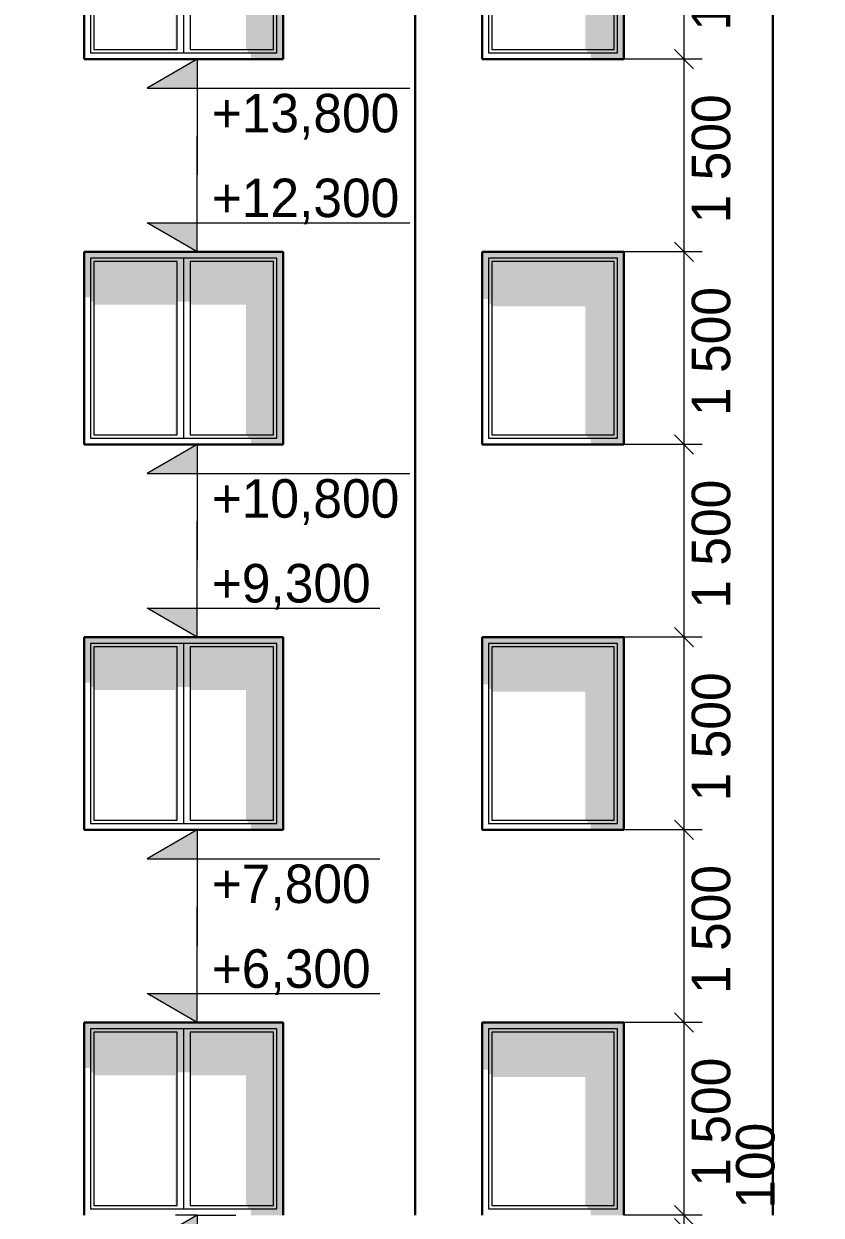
# Model space of a CAD drawing. Extents: x -73780 to 132552, y -11647 to 36957.
# Drawn here: x -53893 to -47681, y 4800 to 14075 of the extents above; entities that cross this region are included whole.
import ezdxf

# ---------------------------------------------------------------- set-up
doc = ezdxf.new("R2010")
doc.units = 0
doc.header["$MEASUREMENT"] = 0
doc.layers.add('0_Ном_пера__98', color=7, linetype='Continuous', lineweight=13, true_color=0x001f3e)
doc.layers.add('Интерьер- Перегородка', color=7, linetype='Continuous')
doc.layers.add('Окна ArchiCAD', color=7, linetype='Continuous')
for name, color, linetype, lineweight in [('Интерьер- Перегородка_Ном_пера__41', 7, 'Continuous', 30), ('Окна ArchiCAD_Ном_пера__1', 7, 'Continuous', 13), ('Окна ArchiCAD_Ном_пера__120', 7, 'Continuous', 13), ('Окна ArchiCAD_Ном_пера__41', 7, 'Continuous', 30), ('Окна ArchiCAD_Ном_пера__7', 7, 'Continuous', 5)]:
    doc.layers.add(name, color=color, linetype=linetype, lineweight=lineweight)
doc.styles.add('СГЕНЕРИР_СТИЛЬ_1', font='GOTHIC.TTF')
doc.styles.add('СГЕНЕРИР_СТИЛЬ_2', font='')
doc.styles.get('СГЕНЕРИР_СТИЛЬ_2').set_extended_font_data('Arial Unicode MS Кириллический')
doc.dimstyles.new('СГЕНЕРИР_СТИЛЬ__2', dxfattribs={"dimtxt": 300, "dimasz": 142.5, "dimexe": 0.18, "dimexo": 0, "dimgap": 0.09, "dimtad": 3, "dimdec": 0, "dimzin": 0, "dimdsep": 46, "dimtxsty": 'СГЕНЕРИР_СТИЛЬ_2', "dimblk": 'ARROWHEAD_6', "dimblk1": 'ARROWHEAD_6', "dimblk2": 'ARROWHEAD_6', "dimcen": 0.09, "dimclrd": 256, "dimclre": 256, "dimclrt": 256, "dimadec": 0, "dimazin": 0, "dimtfac": 1, "dimtdec": 4, "dimtmove": 0, "dimatfit": 3, "dimfxl": 0, "dimtolj": 1, "dimtzin": 0, "dimarcsym": 0})

# ---------------------------------------------------------------- blocks, each defined once
blk = doc.blocks.new('Элемент разреза_208', base_point=(-87179.4, 0))
at = {"layer": 'Окна ArchiCAD_Ном_пера__7', "linetype": 'Continuous'}
for points in [[(-51922.7, 6250), (-51872.7, 6250), (-51872.7, 6300), (-53422.7, 6300), (-53422.7, 6250), (-53372.7, 6250)], [(-53372.7, 6250), (-53422.7, 6250), (-53422.7, 5946.4), (-53372.7, 5946.4)], [(-53372.7, 6225), (-53347.7, 6225), (-52697.7, 6225), (-52647.7, 6225), (-52647.7, 6250), (-53372.7, 6250)], [(-53372.7, 5911.1), (-53347.7, 5911.1), (-53347.7, 6225), (-53372.7, 6225)], [(-52697.7, 6225), (-53347.7, 6225), (-53347.7, 5889.9), (-52712.7, 5889.9), (-52712.7, 4875), (-52697.7, 4875)], [(-52647.7, 6225), (-52697.7, 6225), (-52697.7, 5911.1), (-52647.7, 5911.1)], [(-51922.7, 6250), (-52647.7, 6250), (-52647.7, 6225), (-52597.7, 6225), (-51947.7, 6225), (-51922.7, 6225)], [(-52597.7, 6225), (-52647.7, 6225), (-52647.7, 5911.1), (-52597.7, 5911.1)], [(-51947.7, 6225), (-52597.7, 6225), (-52597.7, 5889.9), (-52162.7, 5889.9), (-52162.7, 4875), (-51947.7, 4875)], [(-51947.7, 4875), (-51922.7, 4875), (-51922.7, 6225), (-51947.7, 6225)], [(-51922.7, 4850), (-51872.7, 4850), (-51872.7, 6250), (-51922.7, 6250)], [(-52147.7, 4875), (-52147.7, 4850), (-51922.7, 4850), (-51922.7, 4875)], [(-52122.7, 4800), (-51872.7, 4800), (-51872.7, 4850), (-51922.7, 4850), (-52122.7, 4850)]]:
    blk.add_hatch(color=256, dxfattribs=at).paths.add_polyline_path(points, flags=0)
at = {"layer": 'Окна ArchiCAD_Ном_пера__1', "linetype": 'Continuous'}
for p, q in [((-53372.7, 6250), (-53372.7, 4850)), ((-51922.7, 6250), (-53372.7, 6250)), ((-51922.7, 4850), (-51922.7, 6250)), ((-53372.7, 4850), (-51922.7, 4850))]:
    blk.add_line(p, q, dxfattribs=at)
at = {"layer": 'Окна ArchiCAD_Ном_пера__120', "linetype": 'Continuous'}
for p, q in [((-52697.7, 6225), (-53347.7, 6225)), ((-53347.7, 6225), (-53347.7, 4875)), ((-52697.7, 4875), (-52697.7, 6225)), ((-52647.7, 6250), (-52647.7, 6225)), ((-52647.7, 6225), (-52647.7, 4875)), ((-51947.7, 6225), (-52597.7, 6225)), ((-52597.7, 6225), (-52597.7, 4875)), ((-51947.7, 4875), (-51947.7, 6225)), ((-53347.7, 4875), (-52697.7, 4875)), ((-52647.7, 4875), (-52647.7, 4850)), ((-52597.7, 4875), (-51947.7, 4875))]:
    blk.add_line(p, q, dxfattribs=at)
at = {"layer": 'Окна ArchiCAD_Ном_пера__41', "linetype": 'Continuous'}
for p, q in [((-53422.7, 4800), (-53422.7, 6300)), ((-53422.7, 6300), (-51872.7, 6300)), ((-51872.7, 6300), (-51872.7, 4800))]:
    blk.add_line(p, q, dxfattribs=at)
blk = doc.blocks.new('Элемент разреза_212', base_point=(-87179.4, 0))
at = {"layer": 'Окна ArchiCAD_Ном_пера__7', "linetype": 'Continuous'}
for points in [[(-49267.4, 6250), (-49217.4, 6250), (-49217.4, 6300), (-50322.4, 6300), (-50322.4, 6250), (-50272.4, 6250)], [(-50272.4, 6250), (-50322.4, 6250), (-50322.4, 5932.3), (-50272.4, 5932.3)], [(-49267.4, 6250), (-50272.4, 6250), (-50272.4, 6225), (-50247.4, 6225), (-49292.4, 6225), (-49267.4, 6225)], [(-50272.4, 5896.9), (-50247.4, 5896.9), (-50247.4, 6225), (-50272.4, 6225)], [(-49292.4, 6225), (-50247.4, 6225), (-50247.4, 5875.7), (-49517.4, 5875.7), (-49517.4, 4875), (-49292.4, 4875)], [(-49292.4, 4875), (-49267.4, 4875), (-49267.4, 6225), (-49292.4, 6225)], [(-49267.4, 4850), (-49217.4, 4850), (-49217.4, 6250), (-49267.4, 6250)], [(-49502.4, 4875), (-49502.4, 4850), (-49267.4, 4850), (-49267.4, 4875)], [(-49267.4, 4850), (-49477.4, 4850), (-49477.4, 4800), (-49217.4, 4800), (-49217.4, 4850)]]:
    blk.add_hatch(color=256, dxfattribs=at).paths.add_polyline_path(points, flags=0)
at = {"layer": 'Окна ArchiCAD_Ном_пера__1', "linetype": 'Continuous'}
for p, q in [((-50272.4, 6250), (-50272.4, 4850)), ((-49267.4, 6250), (-50272.4, 6250)), ((-49292.4, 6225), (-50247.4, 6225)), ((-50247.4, 6225), (-50247.4, 4875)), ((-49292.4, 4875), (-49292.4, 6225)), ((-49267.4, 4850), (-49267.4, 6250)), ((-50272.4, 4850), (-49267.4, 4850)), ((-50247.4, 4875), (-49292.4, 4875))]:
    blk.add_line(p, q, dxfattribs=at)
at = {"layer": 'Окна ArchiCAD_Ном_пера__41', "linetype": 'Continuous'}
for p, q in [((-49217.4, 6300), (-50322.4, 6300)), ((-50322.4, 6300), (-50322.4, 4800)), ((-49217.4, 4800), (-49217.4, 6300))]:
    blk.add_line(p, q, dxfattribs=at)
blk = doc.blocks.new('Элемент разреза_217', base_point=(-87179.4, 0))
at = {"layer": 'Окна ArchiCAD_Ном_пера__7', "linetype": 'Continuous'}
for points in [[(-51922.7, 9250), (-51872.7, 9250), (-51872.7, 9300), (-53422.7, 9300), (-53422.7, 9250), (-53372.7, 9250)], [(-53422.7, 9250), (-53422.7, 8946.4), (-53372.7, 8946.4), (-53372.7, 9250)], [(-52647.7, 9250), (-53372.7, 9250), (-53372.7, 9225), (-53347.7, 9225), (-52697.7, 9225), (-52647.7, 9225)], [(-53372.7, 8911.1), (-53347.7, 8911.1), (-53347.7, 9225), (-53372.7, 9225)], [(-53347.7, 9225), (-53347.7, 8889.9), (-52712.7, 8889.9), (-52712.7, 7875), (-52697.7, 7875), (-52697.7, 9225)], [(-52697.7, 9225), (-52697.7, 8911.1), (-52647.7, 8911.1), (-52647.7, 9225)], [(-51922.7, 9250), (-52647.7, 9250), (-52647.7, 9225), (-52597.7, 9225), (-51947.7, 9225), (-51922.7, 9225)], [(-52597.7, 9225), (-52647.7, 9225), (-52647.7, 8911.1), (-52597.7, 8911.1)], [(-52597.7, 9225), (-52597.7, 8889.9), (-52162.7, 8889.9), (-52162.7, 7875), (-51947.7, 7875), (-51947.7, 9225)], [(-51947.7, 7875), (-51922.7, 7875), (-51922.7, 9225), (-51947.7, 9225)], [(-51922.7, 7850), (-51872.7, 7850), (-51872.7, 9250), (-51922.7, 9250)], [(-52147.7, 7875), (-52147.7, 7850), (-51922.7, 7850), (-51922.7, 7875)], [(-52122.7, 7800), (-51872.7, 7800), (-51872.7, 7850), (-51922.7, 7850), (-52122.7, 7850)]]:
    blk.add_hatch(color=256, dxfattribs=at).paths.add_polyline_path(points, flags=0)
at = {"layer": 'Окна ArchiCAD_Ном_пера__1', "linetype": 'Continuous'}
for p, q in [((-53372.7, 9250), (-53372.7, 7850)), ((-51922.7, 9250), (-53372.7, 9250)), ((-51922.7, 7850), (-51922.7, 9250)), ((-53372.7, 7850), (-51922.7, 7850))]:
    blk.add_line(p, q, dxfattribs=at)
at = {"layer": 'Окна ArchiCAD_Ном_пера__120', "linetype": 'Continuous'}
for p, q in [((-53347.7, 9225), (-53347.7, 7875)), ((-52697.7, 9225), (-53347.7, 9225)), ((-52697.7, 7875), (-52697.7, 9225)), ((-52647.7, 9250), (-52647.7, 9225)), ((-52647.7, 9225), (-52647.7, 7875)), ((-52597.7, 9225), (-52597.7, 7875)), ((-51947.7, 9225), (-52597.7, 9225)), ((-51947.7, 7875), (-51947.7, 9225)), ((-53347.7, 7875), (-52697.7, 7875)), ((-52647.7, 7875), (-52647.7, 7850)), ((-52597.7, 7875), (-51947.7, 7875))]:
    blk.add_line(p, q, dxfattribs=at)
at = {"layer": 'Окна ArchiCAD_Ном_пера__41', "linetype": 'Continuous'}
for p, q in [((-53422.7, 7800), (-53422.7, 9300)), ((-53422.7, 9300), (-51872.7, 9300)), ((-51872.7, 9300), (-51872.7, 7800)), ((-51872.7, 7800), (-53422.7, 7800))]:
    blk.add_line(p, q, dxfattribs=at)
blk = doc.blocks.new('Элемент разреза_223', base_point=(-87179.4, 0))
at = {"layer": 'Окна ArchiCAD_Ном_пера__7', "linetype": 'Continuous'}
for points in [[(-51922.7, 15250), (-51872.7, 15250), (-51872.7, 15300), (-53422.7, 15300), (-53422.7, 15250), (-53372.7, 15250)], [(-53422.7, 15250), (-53422.7, 14946.4), (-53372.7, 14946.4), (-53372.7, 15250)], [(-53372.7, 15225), (-53347.7, 15225), (-52697.7, 15225), (-52647.7, 15225), (-52647.7, 15250), (-53372.7, 15250)], [(-53372.7, 15225), (-53372.7, 14911.1), (-53347.7, 14911.1), (-53347.7, 15225)], [(-52697.7, 15225), (-53347.7, 15225), (-53347.7, 14889.9), (-52712.7, 14889.9), (-52712.7, 13875), (-52697.7, 13875)], [(-52647.7, 15225), (-52697.7, 15225), (-52697.7, 14911.1), (-52647.7, 14911.1)], [(-51922.7, 15250), (-52647.7, 15250), (-52647.7, 15225), (-52597.7, 15225), (-51947.7, 15225), (-51922.7, 15225)], [(-52597.7, 15225), (-52647.7, 15225), (-52647.7, 14911.1), (-52597.7, 14911.1)], [(-51947.7, 15225), (-52597.7, 15225), (-52597.7, 14889.9), (-52162.7, 14889.9), (-52162.7, 13875), (-51947.7, 13875)], [(-51947.7, 13875), (-51922.7, 13875), (-51922.7, 15225), (-51947.7, 15225)], [(-51922.7, 13850), (-51872.7, 13850), (-51872.7, 15250), (-51922.7, 15250)], [(-52147.7, 13875), (-52147.7, 13850), (-51922.7, 13850), (-51922.7, 13875)], [(-52122.7, 13800), (-51872.7, 13800), (-51872.7, 13850), (-51922.7, 13850), (-52122.7, 13850)]]:
    blk.add_hatch(color=256, dxfattribs=at).paths.add_polyline_path(points, flags=0)
at = {"layer": 'Окна ArchiCAD_Ном_пера__1', "linetype": 'Continuous'}
for p, q in [((-53372.7, 15250), (-53372.7, 13850)), ((-51922.7, 15250), (-53372.7, 15250)), ((-51922.7, 13850), (-51922.7, 15250)), ((-53372.7, 13850), (-51922.7, 13850))]:
    blk.add_line(p, q, dxfattribs=at)
at = {"layer": 'Окна ArchiCAD_Ном_пера__120', "linetype": 'Continuous'}
for p, q in [((-52697.7, 15225), (-53347.7, 15225)), ((-53347.7, 15225), (-53347.7, 13875)), ((-52697.7, 13875), (-52697.7, 15225)), ((-52647.7, 15250), (-52647.7, 15225)), ((-52647.7, 15225), (-52647.7, 13875)), ((-51947.7, 15225), (-52597.7, 15225)), ((-52597.7, 15225), (-52597.7, 13875)), ((-51947.7, 13875), (-51947.7, 15225)), ((-53347.7, 13875), (-52697.7, 13875)), ((-52647.7, 13875), (-52647.7, 13850)), ((-52597.7, 13875), (-51947.7, 13875))]:
    blk.add_line(p, q, dxfattribs=at)
at = {"layer": 'Окна ArchiCAD_Ном_пера__41', "linetype": 'Continuous'}
for p, q in [((-53422.7, 13800), (-53422.7, 15300)), ((-53422.7, 15300), (-51872.7, 15300)), ((-51872.7, 15300), (-51872.7, 13800)), ((-51872.7, 13800), (-53422.7, 13800))]:
    blk.add_line(p, q, dxfattribs=at)
blk = doc.blocks.new('Элемент разреза_228', base_point=(-87179.4, 0))
at = {"layer": 'Окна ArchiCAD_Ном_пера__7', "linetype": 'Continuous'}
for points in [[(-51922.7, 12250), (-51872.7, 12250), (-51872.7, 12300), (-53422.7, 12300), (-53422.7, 12250), (-53372.7, 12250)], [(-53422.7, 12250), (-53422.7, 11946.4), (-53372.7, 11946.4), (-53372.7, 12250)], [(-52647.7, 12250), (-53372.7, 12250), (-53372.7, 12225), (-53347.7, 12225), (-52697.7, 12225), (-52647.7, 12225)], [(-51922.7, 12250), (-52647.7, 12250), (-52647.7, 12225), (-52597.7, 12225), (-51947.7, 12225), (-51922.7, 12225)], [(-51922.7, 10850), (-51872.7, 10850), (-51872.7, 12250), (-51922.7, 12250)], [(-53372.7, 12225), (-53372.7, 11911.1), (-53347.7, 11911.1), (-53347.7, 12225)], [(-52697.7, 12225), (-53347.7, 12225), (-53347.7, 11889.9), (-52712.7, 11889.9), (-52712.7, 10875), (-52697.7, 10875)], [(-52647.7, 12225), (-52697.7, 12225), (-52697.7, 11911.1), (-52647.7, 11911.1)], [(-52597.7, 12225), (-52647.7, 12225), (-52647.7, 11911.1), (-52597.7, 11911.1)], [(-51947.7, 12225), (-52597.7, 12225), (-52597.7, 11889.9), (-52162.7, 11889.9), (-52162.7, 10875), (-51947.7, 10875)], [(-51947.7, 10875), (-51922.7, 10875), (-51922.7, 12225), (-51947.7, 12225)], [(-52147.7, 10875), (-52147.7, 10850), (-51922.7, 10850), (-51922.7, 10875)], [(-52122.7, 10800), (-51872.7, 10800), (-51872.7, 10850), (-51922.7, 10850), (-52122.7, 10850)]]:
    blk.add_hatch(color=256, dxfattribs=at).paths.add_polyline_path(points, flags=0)
at = {"layer": 'Окна ArchiCAD_Ном_пера__1', "linetype": 'Continuous'}
for p, q in [((-53372.7, 12250), (-53372.7, 10850)), ((-51922.7, 12250), (-53372.7, 12250)), ((-51922.7, 10850), (-51922.7, 12250)), ((-53372.7, 10850), (-51922.7, 10850))]:
    blk.add_line(p, q, dxfattribs=at)
at = {"layer": 'Окна ArchiCAD_Ном_пера__120', "linetype": 'Continuous'}
for p, q in [((-52647.7, 12250), (-52647.7, 12225)), ((-53347.7, 12225), (-53347.7, 10875)), ((-52697.7, 12225), (-53347.7, 12225)), ((-52697.7, 10875), (-52697.7, 12225)), ((-52647.7, 12225), (-52647.7, 10875)), ((-52597.7, 12225), (-52597.7, 10875)), ((-51947.7, 12225), (-52597.7, 12225)), ((-51947.7, 10875), (-51947.7, 12225)), ((-53347.7, 10875), (-52697.7, 10875)), ((-52647.7, 10875), (-52647.7, 10850)), ((-52597.7, 10875), (-51947.7, 10875))]:
    blk.add_line(p, q, dxfattribs=at)
at = {"layer": 'Окна ArchiCAD_Ном_пера__41', "linetype": 'Continuous'}
for p, q in [((-53422.7, 10800), (-53422.7, 12300)), ((-53422.7, 12300), (-51872.7, 12300)), ((-51872.7, 12300), (-51872.7, 10800)), ((-51872.7, 10800), (-53422.7, 10800))]:
    blk.add_line(p, q, dxfattribs=at)
blk = doc.blocks.new('Элемент разреза_94', base_point=(-87179.4, 0))
at = {"layer": 'Интерьер- Перегородка_Ном_пера__41', "linetype": 'Continuous'}
for p, q in [((-50842.7, 6900), (-50842.7, 4800)), ((-48056.4, 6900), (-48056.4, 4800))]:
    blk.add_line(p, q, dxfattribs=at)
blk = doc.blocks.new('Элемент разреза_109', base_point=(-87179.4, 0))
at = {"layer": 'Интерьер- Перегородка_Ном_пера__41', "linetype": 'Continuous'}
for p, q in [((-50842.7, 15900), (-50842.7, 12900)), ((-48056.4, 15900), (-48056.4, 12900))]:
    blk.add_line(p, q, dxfattribs=at)
blk = doc.blocks.new('Элемент разреза_125', base_point=(-87179.4, 0))
at = {"layer": 'Интерьер- Перегородка_Ном_пера__41', "linetype": 'Continuous'}
for p, q in [((-50842.7, 9900), (-50842.7, 6900)), ((-48056.4, 9900), (-48056.4, 6900))]:
    blk.add_line(p, q, dxfattribs=at)
blk = doc.blocks.new('Элемент разреза_149', base_point=(-87179.4, 0))
at = {"layer": 'Интерьер- Перегородка_Ном_пера__41', "linetype": 'Continuous'}
for p, q in [((-50842.7, 12900), (-50842.7, 9900)), ((-48056.4, 12900), (-48056.4, 9900))]:
    blk.add_line(p, q, dxfattribs=at)
blk = doc.blocks.new('Элемент разреза_295', base_point=(-87179.4, 0))
at = {"layer": 'Окна ArchiCAD_Ном_пера__7', "linetype": 'Continuous'}
for points in [[(-49267.4, 15250), (-49217.4, 15250), (-49217.4, 15300), (-50322.4, 15300), (-50322.4, 15250), (-50272.4, 15250)], [(-50322.4, 15250), (-50322.4, 14932.3), (-50272.4, 14932.3), (-50272.4, 15250)], [(-49267.4, 15250), (-50272.4, 15250), (-50272.4, 15225), (-50247.4, 15225), (-49292.4, 15225), (-49267.4, 15225)], [(-50272.4, 14896.9), (-50247.4, 14896.9), (-50247.4, 15225), (-50272.4, 15225)], [(-49292.4, 15225), (-50247.4, 15225), (-50247.4, 14875.7), (-49517.4, 14875.7), (-49517.4, 13875), (-49292.4, 13875)], [(-49292.4, 13875), (-49267.4, 13875), (-49267.4, 15225), (-49292.4, 15225)], [(-49267.4, 13850), (-49217.4, 13850), (-49217.4, 15250), (-49267.4, 15250)], [(-49502.4, 13875), (-49502.4, 13850), (-49267.4, 13850), (-49267.4, 13875)], [(-49267.4, 13850), (-49477.4, 13850), (-49477.4, 13800), (-49217.4, 13800), (-49217.4, 13850)]]:
    blk.add_hatch(color=256, dxfattribs=at).paths.add_polyline_path(points, flags=0)
at = {"layer": 'Окна ArchiCAD_Ном_пера__1', "linetype": 'Continuous'}
for p, q in [((-50272.4, 15250), (-50272.4, 13850)), ((-49267.4, 15250), (-50272.4, 15250)), ((-49292.4, 15225), (-50247.4, 15225)), ((-50247.4, 15225), (-50247.4, 13875)), ((-49292.4, 13875), (-49292.4, 15225)), ((-49267.4, 13850), (-49267.4, 15250)), ((-50272.4, 13850), (-49267.4, 13850)), ((-50247.4, 13875), (-49292.4, 13875))]:
    blk.add_line(p, q, dxfattribs=at)
at = {"layer": 'Окна ArchiCAD_Ном_пера__41', "linetype": 'Continuous'}
for p, q in [((-49217.4, 15300), (-50322.4, 15300)), ((-50322.4, 15300), (-50322.4, 13800)), ((-49217.4, 13800), (-49217.4, 15300)), ((-50322.4, 13800), (-49217.4, 13800))]:
    blk.add_line(p, q, dxfattribs=at)
blk = doc.blocks.new('Элемент разреза_297', base_point=(-87179.4, 0))
at = {"layer": 'Окна ArchiCAD_Ном_пера__7', "linetype": 'Continuous'}
for points in [[(-49267.4, 9250), (-49217.4, 9250), (-49217.4, 9300), (-50322.4, 9300), (-50322.4, 9250), (-50272.4, 9250)], [(-50272.4, 9250), (-50322.4, 9250), (-50322.4, 8932.3), (-50272.4, 8932.3)], [(-49267.4, 9250), (-50272.4, 9250), (-50272.4, 9225), (-50247.4, 9225), (-49292.4, 9225), (-49267.4, 9225)], [(-50272.4, 8896.9), (-50247.4, 8896.9), (-50247.4, 9225), (-50272.4, 9225)], [(-49292.4, 9225), (-50247.4, 9225), (-50247.4, 8875.7), (-49517.4, 8875.7), (-49517.4, 7875), (-49292.4, 7875)], [(-49292.4, 7875), (-49267.4, 7875), (-49267.4, 9225), (-49292.4, 9225)], [(-49267.4, 7850), (-49217.4, 7850), (-49217.4, 9250), (-49267.4, 9250)], [(-49502.4, 7875), (-49502.4, 7850), (-49267.4, 7850), (-49267.4, 7875)], [(-49267.4, 7850), (-49477.4, 7850), (-49477.4, 7800), (-49217.4, 7800), (-49217.4, 7850)]]:
    blk.add_hatch(color=256, dxfattribs=at).paths.add_polyline_path(points, flags=0)
at = {"layer": 'Окна ArchiCAD_Ном_пера__1', "linetype": 'Continuous'}
for p, q in [((-50272.4, 9250), (-50272.4, 7850)), ((-49267.4, 9250), (-50272.4, 9250)), ((-50247.4, 9225), (-50247.4, 7875)), ((-49292.4, 9225), (-50247.4, 9225)), ((-49292.4, 7875), (-49292.4, 9225)), ((-49267.4, 7850), (-49267.4, 9250)), ((-50272.4, 7850), (-49267.4, 7850)), ((-50247.4, 7875), (-49292.4, 7875))]:
    blk.add_line(p, q, dxfattribs=at)
at = {"layer": 'Окна ArchiCAD_Ном_пера__41', "linetype": 'Continuous'}
for p, q in [((-49217.4, 9300), (-50322.4, 9300)), ((-50322.4, 9300), (-50322.4, 7800)), ((-49217.4, 7800), (-49217.4, 9300)), ((-50322.4, 7800), (-49217.4, 7800))]:
    blk.add_line(p, q, dxfattribs=at)
blk = doc.blocks.new('Элемент разреза_299', base_point=(-87179.4, 0))
at = {"layer": 'Окна ArchiCAD_Ном_пера__7', "linetype": 'Continuous'}
for points in [[(-49267.4, 12250), (-49217.4, 12250), (-49217.4, 12300), (-50322.4, 12300), (-50322.4, 12250), (-50272.4, 12250)], [(-50322.4, 12250), (-50322.4, 11932.3), (-50272.4, 11932.3), (-50272.4, 12250)], [(-49267.4, 12250), (-50272.4, 12250), (-50272.4, 12225), (-50247.4, 12225), (-49292.4, 12225), (-49267.4, 12225)], [(-49267.4, 10850), (-49217.4, 10850), (-49217.4, 12250), (-49267.4, 12250)], [(-50272.4, 11896.9), (-50247.4, 11896.9), (-50247.4, 12225), (-50272.4, 12225)], [(-49292.4, 12225), (-50247.4, 12225), (-50247.4, 11875.7), (-49517.4, 11875.7), (-49517.4, 10875), (-49292.4, 10875)], [(-49292.4, 10875), (-49267.4, 10875), (-49267.4, 12225), (-49292.4, 12225)], [(-49502.4, 10875), (-49502.4, 10850), (-49267.4, 10850), (-49267.4, 10875)], [(-49267.4, 10850), (-49477.4, 10850), (-49477.4, 10800), (-49217.4, 10800), (-49217.4, 10850)]]:
    blk.add_hatch(color=256, dxfattribs=at).paths.add_polyline_path(points, flags=0)
at = {"layer": 'Окна ArchiCAD_Ном_пера__1', "linetype": 'Continuous'}
for p, q in [((-50272.4, 12250), (-50272.4, 10850)), ((-49267.4, 12250), (-50272.4, 12250)), ((-49267.4, 10850), (-49267.4, 12250)), ((-49292.4, 12225), (-50247.4, 12225)), ((-50247.4, 12225), (-50247.4, 10875)), ((-49292.4, 10875), (-49292.4, 12225)), ((-50247.4, 10875), (-49292.4, 10875)), ((-50272.4, 10850), (-49267.4, 10850))]:
    blk.add_line(p, q, dxfattribs=at)
at = {"layer": 'Окна ArchiCAD_Ном_пера__41', "linetype": 'Continuous'}
for p, q in [((-49217.4, 12300), (-50322.4, 12300)), ((-50322.4, 12300), (-50322.4, 10800)), ((-49217.4, 10800), (-49217.4, 12300)), ((-50322.4, 10800), (-49217.4, 10800))]:
    blk.add_line(p, q, dxfattribs=at)
blk = doc.blocks.new('Линейный размер_3', base_point=(-52541.4, 4800))
at = {"layer": '0_Ном_пера__98', "linetype": 'Continuous'}
for points in [[(-52541.4, 13800), (-52930.7, 13575), (-52541.4, 13575)], [(-52541.4, 12300), (-52930.7, 12525), (-52541.4, 12525)], [(-52541.4, 10800), (-52930.7, 10575), (-52541.4, 10575)], [(-52541.4, 9300), (-52930.7, 9525), (-52541.4, 9525)], [(-52541.4, 7800), (-52930.7, 7575), (-52541.4, 7575)], [(-52541.4, 6300), (-52930.7, 6525), (-52541.4, 6525)], [(-52541.4, 4800), (-52930.7, 4575), (-52541.4, 4575)]]:
    blk.add_hatch(color=256, dxfattribs=at).paths.add_polyline_path(points, flags=0)
for p, q in [((-52541.4, 13800), (-52930.7, 13575)), ((-52541.4, 13800), (-52841.4, 13800)), ((-52541.4, 13800), (-52372.7, 13800)), ((-52541.4, 13800), (-52541.4, 12900)), ((-52930.7, 13575), (-52541.4, 13575)), ((-52541.4, 13575), (-50884.5, 13575)), ((-52541.4, 12300), (-52541.4, 13200)), ((-52541.4, 12300), (-52930.7, 12525)), ((-52930.7, 12525), (-52541.4, 12525)), ((-52541.4, 12525), (-50884.5, 12525)), ((-52541.4, 12300), (-52841.4, 12300)), ((-52541.4, 12300), (-52372.7, 12300)), ((-52541.4, 10800), (-52930.7, 10575)), ((-52541.4, 10800), (-52841.4, 10800)), ((-52541.4, 10800), (-52372.7, 10800)), ((-52541.4, 10800), (-52541.4, 9900)), ((-52930.7, 10575), (-52541.4, 10575)), ((-52541.4, 10575), (-50884.5, 10575)), ((-52541.4, 9300), (-52541.4, 10200)), ((-52541.4, 9300), (-52930.7, 9525)), ((-52930.7, 9525), (-52541.4, 9525)), ((-52541.4, 9525), (-51118.8, 9525)), ((-52541.4, 9300), (-52841.4, 9300)), ((-52541.4, 9300), (-52372.7, 9300)), ((-52541.4, 7800), (-52930.7, 7575)), ((-52541.4, 7800), (-52841.4, 7800)), ((-52541.4, 7800), (-52372.7, 7800)), ((-52541.4, 7800), (-52541.4, 6900)), ((-52930.7, 7575), (-52541.4, 7575)), ((-52541.4, 7575), (-51118.8, 7575)), ((-52541.4, 6300), (-52541.4, 7200)), ((-52541.4, 6300), (-52930.7, 6525)), ((-52930.7, 6525), (-52541.4, 6525)), ((-52541.4, 6525), (-51118.8, 6525)), ((-52541.4, 6300), (-52841.4, 6300)), ((-52541.4, 6300), (-52372.7, 6300)), ((-52541.4, 4800), (-52930.7, 4575)), ((-52541.4, 4800), (-52710.2, 4800)), ((-52541.4, 4800), (-52241.4, 4800)), ((-52541.4, 4800), (-52541.4, 3900))]:
    blk.add_line(p, q, dxfattribs=at)
at = {"layer": '0_Ном_пера__98', "char_height": 300, "attachment_point": 1, "style": 'СГЕНЕРИР_СТИЛЬ_1'}
for s, insert in [('{+13,800}', (-52428.9, 13530)), ('{+12,300}', (-52428.9, 12870)), ('{+10,800}', (-52428.9, 10530)), ('{+9,300}', (-52428.9, 9870)), ('{+7,800}', (-52428.9, 7530)), ('{+6,300}', (-52428.9, 6870))]:
    blk.add_mtext(s, dxfattribs=dict(at, insert=insert))
blk = doc.blocks.new('*D437', base_point=(-87179.4, 0))
at = {"layer": '0_Ном_пера__98', "linetype": 'Continuous'}
for p, q in [((-41875.8, 5075), (-41725.8, 4925)), ((-41660.2, 5000), (-41941.5, 5000)), ((-41800.8, 3650), (-41800.8, 5000)), ((-41875.8, 3725), (-41725.8, 3575)), ((-41660.2, 3650), (-41941.5, 3650))]:
    blk.add_line(p, q, dxfattribs=at)
at = {"layer": '0_Ном_пера__98', "insert": (-41740.8, 3797), "char_height": 300, "attachment_point": 1, "rotation": 90, "style": 'СГЕНЕРИР_СТИЛЬ_1'}
blk.add_mtext('{1\xa0350}', dxfattribs=at)
blk = doc.blocks.new('ARROWHEAD_6')
at = {"linetype": 'Continuous'}
for p, q in [((0, 0), (-1, 0)), ((-0.5, -0.5), (0.5, 0.5))]:
    blk.add_line(p, q, dxfattribs=at)
blk = doc.blocks.new('*D438', base_point=(-87179.4, 0))
at = {"layer": '0_Ном_пера__98', "linetype": 'Continuous'}
for p, q in [((-41875.8, 6725), (-41725.8, 6575)), ((-41660.2, 6650), (-41941.5, 6650)), ((-41800.8, 5000), (-41800.8, 6650)), ((-41875.8, 5075), (-41725.8, 4925)), ((-41660.2, 5000), (-41941.5, 5000))]:
    blk.add_line(p, q, dxfattribs=at)
at = {"layer": '0_Ном_пера__98', "insert": (-41740.8, 5297), "char_height": 300, "attachment_point": 1, "rotation": 90, "style": 'СГЕНЕРИР_СТИЛЬ_1'}
blk.add_mtext('{1\xa0650}', dxfattribs=at)
blk = doc.blocks.new('*D460', base_point=(-87179.4, 0))
at = {"layer": '0_Ном_пера__98', "linetype": 'Continuous'}
for p, q in [((-48824.3, 4875), (-48674.3, 4725)), ((-48824.3, 4775), (-48674.3, 4625)), ((-48749.3, 4700), (-48749.3, 4800)), ((109449, 4700), (-48889.9, 4700))]:
    blk.add_line(p, q, dxfattribs=at)
blk = doc.blocks.new('*D461', base_point=(-87179.4, 0))
at = {"layer": '0_Ном_пера__98', "linetype": 'Continuous'}
for p, q in [((-48824.3, 6375), (-48674.3, 6225)), ((-48608.7, 6300), (-49217.4, 6300)), ((-48749.3, 4800), (-48749.3, 6300)), ((-48824.3, 4875), (-48674.3, 4725)), ((-48608.7, 4800), (-49217.4, 4800)), ((-48749.3, 4700), (-48749.3, 4800))]:
    blk.add_line(p, q, dxfattribs=at)
at = {"layer": '0_Ном_пера__98', "char_height": 300, "attachment_point": 1, "rotation": 90, "style": 'СГЕНЕРИР_СТИЛЬ_1'}
for s, insert in [('{1\xa0500}', (-48689.3, 5022)), ('{100}', (-48344.3, 4850))]:
    blk.add_mtext(s, dxfattribs=dict(at, insert=insert))
blk = doc.blocks.new('*D462', base_point=(-87179.4, 0))
at = {"layer": '0_Ном_пера__98', "linetype": 'Continuous'}
for p, q in [((-48608.7, 7800), (-49217.4, 7800)), ((-48824.3, 7875), (-48674.3, 7725)), ((-48749.3, 6300), (-48749.3, 7800)), ((-48824.3, 6375), (-48674.3, 6225)), ((-48608.7, 6300), (-49217.4, 6300))]:
    blk.add_line(p, q, dxfattribs=at)
at = {"layer": '0_Ном_пера__98', "insert": (-48689.3, 6522), "char_height": 300, "attachment_point": 1, "rotation": 90, "style": 'СГЕНЕРИР_СТИЛЬ_1'}
blk.add_mtext('{1\xa0500}', dxfattribs=at)
blk = doc.blocks.new('*D463', base_point=(-87179.4, 0))
at = {"layer": '0_Ном_пера__98', "linetype": 'Continuous'}
for p, q in [((-48824.3, 9375), (-48674.3, 9225)), ((-48608.7, 9300), (-49217.4, 9300)), ((-48749.3, 7800), (-48749.3, 9300)), ((-48608.7, 7800), (-49217.4, 7800)), ((-48824.3, 7875), (-48674.3, 7725))]:
    blk.add_line(p, q, dxfattribs=at)
at = {"layer": '0_Ном_пера__98', "insert": (-48689.3, 8022), "char_height": 300, "attachment_point": 1, "rotation": 90, "style": 'СГЕНЕРИР_СТИЛЬ_1'}
blk.add_mtext('{1\xa0500}', dxfattribs=at)
blk = doc.blocks.new('*D464', base_point=(-87179.4, 0))
at = {"layer": '0_Ном_пера__98', "linetype": 'Continuous'}
for p, q in [((-48824.3, 10875), (-48674.3, 10725)), ((-48608.7, 10800), (-49217.4, 10800)), ((-48749.3, 9300), (-48749.3, 10800)), ((-48824.3, 9375), (-48674.3, 9225)), ((-48608.7, 9300), (-49217.4, 9300))]:
    blk.add_line(p, q, dxfattribs=at)
at = {"layer": '0_Ном_пера__98', "insert": (-48689.3, 9522), "char_height": 300, "attachment_point": 1, "rotation": 90, "style": 'СГЕНЕРИР_СТИЛЬ_1'}
blk.add_mtext('{1\xa0500}', dxfattribs=at)
blk = doc.blocks.new('*D465', base_point=(-87179.4, 0))
at = {"layer": '0_Ном_пера__98', "linetype": 'Continuous'}
for p, q in [((-48824.3, 12375), (-48674.3, 12225)), ((-48608.7, 12300), (-49217.4, 12300)), ((-48749.3, 10800), (-48749.3, 12300)), ((-48824.3, 10875), (-48674.3, 10725)), ((-48608.7, 10800), (-49217.4, 10800))]:
    blk.add_line(p, q, dxfattribs=at)
at = {"layer": '0_Ном_пера__98', "insert": (-48689.3, 11022), "char_height": 300, "attachment_point": 1, "rotation": 90, "style": 'СГЕНЕРИР_СТИЛЬ_1'}
blk.add_mtext('{1\xa0500}', dxfattribs=at)
blk = doc.blocks.new('*D466', base_point=(-87179.4, 0))
at = {"layer": '0_Ном_пера__98', "linetype": 'Continuous'}
for p, q in [((-48824.3, 13875), (-48674.3, 13725)), ((-48608.7, 13800), (-49217.4, 13800)), ((-48749.3, 12300), (-48749.3, 13800)), ((-48824.3, 12375), (-48674.3, 12225)), ((-48608.7, 12300), (-49217.4, 12300))]:
    blk.add_line(p, q, dxfattribs=at)
at = {"layer": '0_Ном_пера__98', "insert": (-48689.3, 12522), "char_height": 300, "attachment_point": 1, "rotation": 90, "style": 'СГЕНЕРИР_СТИЛЬ_1'}
blk.add_mtext('{1\xa0500}', dxfattribs=at)
blk = doc.blocks.new('*D467', base_point=(-87179.4, 0))
at = {"layer": '0_Ном_пера__98', "linetype": 'Continuous'}
for p, q in [((-48824.3, 15375), (-48674.3, 15225)), ((-48608.7, 15300), (-49217.4, 15300)), ((-48749.3, 13800), (-48749.3, 15300)), ((-48824.3, 13875), (-48674.3, 13725)), ((-48608.7, 13800), (-49217.4, 13800))]:
    blk.add_line(p, q, dxfattribs=at)
at = {"layer": '0_Ном_пера__98', "insert": (-48689.3, 14022), "char_height": 300, "attachment_point": 1, "rotation": 90, "style": 'СГЕНЕРИР_СТИЛЬ_1'}
blk.add_mtext('{1\xa0500}', dxfattribs=at)
blk = doc.blocks.new('*D468', base_point=(-87179.4, 0))
at = {"layer": '0_Ном_пера__98', "linetype": 'Continuous'}
for p, q in [((-48608.7, 16800), (-49217.4, 16800)), ((-48824.3, 16875), (-48674.3, 16725)), ((-48749.3, 15300), (-48749.3, 16800)), ((-48824.3, 15375), (-48674.3, 15225)), ((-48608.7, 15300), (-49217.4, 15300))]:
    blk.add_line(p, q, dxfattribs=at)
at = {"layer": '0_Ном_пера__98', "insert": (-48689.3, 15522), "char_height": 300, "attachment_point": 1, "rotation": 90, "style": 'СГЕНЕРИР_СТИЛЬ_1'}
blk.add_mtext('{1\xa0500}', dxfattribs=at)
blk = doc.blocks.new('*D469', base_point=(-87179.4, 0))
at = {"layer": '0_Ном_пера__98', "linetype": 'Continuous'}
for p, q in [((-48824.3, 18375), (-48674.3, 18225)), ((-48608.7, 18300), (-49217.4, 18300)), ((-48749.3, 16800), (-48749.3, 18300)), ((-48608.7, 16800), (-49217.4, 16800)), ((-48824.3, 16875), (-48674.3, 16725))]:
    blk.add_line(p, q, dxfattribs=at)
at = {"layer": '0_Ном_пера__98', "insert": (-48689.3, 17022), "char_height": 300, "attachment_point": 1, "rotation": 90, "style": 'СГЕНЕРИР_СТИЛЬ_1'}
blk.add_mtext('{1\xa0500}', dxfattribs=at)
blk = doc.blocks.new('*D470', base_point=(-87179.4, 0))
at = {"layer": '0_Ном_пера__98', "linetype": 'Continuous'}
for p, q in [((-48824.3, 19875), (-48674.3, 19725)), ((-48608.7, 19800), (-49217.4, 19800)), ((-48749.3, 18300), (-48749.3, 19800)), ((-48824.3, 18375), (-48674.3, 18225)), ((-48608.7, 18300), (-49217.4, 18300))]:
    blk.add_line(p, q, dxfattribs=at)
at = {"layer": '0_Ном_пера__98', "insert": (-48689.3, 18522), "char_height": 300, "attachment_point": 1, "rotation": 90, "style": 'СГЕНЕРИР_СТИЛЬ_1'}
blk.add_mtext('{1\xa0500}', dxfattribs=at)
blk = doc.blocks.new('*D471', base_point=(-87179.4, 0))
at = {"layer": '0_Ном_пера__98', "linetype": 'Continuous'}
for p, q in [((-48824.3, 21375), (-48674.3, 21225)), ((-48608.7, 21300), (-49217.4, 21300)), ((-48749.3, 19800), (-48749.3, 21300)), ((-48824.3, 19875), (-48674.3, 19725)), ((-48608.7, 19800), (-49217.4, 19800))]:
    blk.add_line(p, q, dxfattribs=at)
at = {"layer": '0_Ном_пера__98', "insert": (-48689.3, 20022), "char_height": 300, "attachment_point": 1, "rotation": 90, "style": 'СГЕНЕРИР_СТИЛЬ_1'}
blk.add_mtext('{1\xa0500}', dxfattribs=at)
blk = doc.blocks.new('*D472', base_point=(-87179.4, 0))
at = {"layer": '0_Ном_пера__98', "linetype": 'Continuous'}
for p, q in [((-48824.3, 22875), (-48674.3, 22725)), ((-48608.7, 22800), (-49217.4, 22800)), ((-48749.3, 21300), (-48749.3, 22800)), ((-48824.3, 21375), (-48674.3, 21225)), ((-48608.7, 21300), (-49217.4, 21300))]:
    blk.add_line(p, q, dxfattribs=at)
at = {"layer": '0_Ном_пера__98', "insert": (-48689.3, 21522), "char_height": 300, "attachment_point": 1, "rotation": 90, "style": 'СГЕНЕРИР_СТИЛЬ_1'}
blk.add_mtext('{1\xa0500}', dxfattribs=at)
blk = doc.blocks.new('*D473', base_point=(-87179.4, 0))
at = {"layer": '0_Ном_пера__98', "linetype": 'Continuous'}
for p, q in [((-48824.3, 24375), (-48674.3, 24225)), ((-48608.7, 24300), (-49217.4, 24300)), ((-48749.3, 22800), (-48749.3, 24300)), ((-48824.3, 22875), (-48674.3, 22725)), ((-48608.7, 22800), (-49217.4, 22800))]:
    blk.add_line(p, q, dxfattribs=at)
at = {"layer": '0_Ном_пера__98', "insert": (-48689.3, 23022), "char_height": 300, "attachment_point": 1, "rotation": 90, "style": 'СГЕНЕРИР_СТИЛЬ_1'}
blk.add_mtext('{1\xa0500}', dxfattribs=at)
blk = doc.blocks.new('*D474', base_point=(-87179.4, 0))
at = {"layer": '0_Ном_пера__98', "linetype": 'Continuous'}
for p, q in [((-48608.7, 25800), (-49217.4, 25800)), ((-48824.3, 25875), (-48674.3, 25725)), ((-48749.3, 24300), (-48749.3, 25800)), ((-48824.3, 24375), (-48674.3, 24225)), ((-48608.7, 24300), (-49217.4, 24300))]:
    blk.add_line(p, q, dxfattribs=at)
at = {"layer": '0_Ном_пера__98', "insert": (-48689.3, 24522), "char_height": 300, "attachment_point": 1, "rotation": 90, "style": 'СГЕНЕРИР_СТИЛЬ_1'}
blk.add_mtext('{1\xa0500}', dxfattribs=at)
blk = doc.blocks.new('*D475', base_point=(-87179.4, 0))
at = {"layer": '0_Ном_пера__98', "linetype": 'Continuous'}
for p, q in [((-48674.3, 27225), (-48824.3, 27375)), ((-48749.3, 27300), (-48749.3, 27412.5)), ((-48608.7, 27300), (-49217.4, 27300)), ((-48749.3, 25800), (-48749.3, 27300)), ((-48608.7, 25800), (-49217.4, 25800)), ((-48824.3, 25875), (-48674.3, 25725))]:
    blk.add_line(p, q, dxfattribs=at)
at = {"layer": '0_Ном_пера__98', "insert": (-48689.3, 26022), "char_height": 300, "attachment_point": 1, "rotation": 90, "style": 'СГЕНЕРИР_СТИЛЬ_1'}
blk.add_mtext('{1\xa0500}', dxfattribs=at)

msp = doc.modelspace()

# ---------------------------------------------------------------- block references
at = {"linetype": 'Continuous'}
msp.add_blockref('Линейный размер_3', (-52541.4, 4800), dxfattribs=at)
at = {"layer": 'Интерьер- Перегородка'}
for name in ['Элемент разреза_109', 'Элемент разреза_149', 'Элемент разреза_125', 'Элемент разреза_94']:
    msp.add_blockref(name, (-87179.4, 0), dxfattribs=at)
at = {"layer": 'Окна ArchiCAD'}
for name in ['Элемент разреза_223', 'Элемент разреза_295', 'Элемент разреза_228', 'Элемент разреза_299', 'Элемент разреза_217', 'Элемент разреза_297', 'Элемент разреза_208', 'Элемент разреза_212']:
    msp.add_blockref(name, (-87179.4, 0), dxfattribs=at)

# ---------------------------------------------------------------- dimensions: what is measured, and where the dimension line sits
at = {"linetype": 'Continuous'}
for base, p1, p2, picture, middle in [((-48749.3, 0), (-49217.4, 25800), (-49217.4, 27300), '*D475', (-48539.3, 26536.3)), ((-48749.3, 0), (-49217.4, 24300), (-49217.4, 25800), '*D474', (-48539.3, 25036.3)), ((-48749.3, 0), (-49217.4, 22800), (-49217.4, 24300), '*D473', (-48539.3, 23536.3)), ((-48749.3, 0), (-49217.4, 21300), (-49217.4, 22800), '*D472', (-48539.3, 22036.3)), ((-48749.3, 0), (-49217.4, 19800), (-49217.4, 21300), '*D471', (-48539.3, 20536.3)), ((-48749.3, 0), (-49217.4, 18300), (-49217.4, 19800), '*D470', (-48539.3, 19036.3)), ((-48749.3, 0), (-49217.4, 16800), (-49217.4, 18300), '*D469', (-48539.3, 17536.3)), ((-48749.3, 0), (-49217.4, 15300), (-49217.4, 16800), '*D468', (-48539.3, 16036.3)), ((-48749.3, 0), (-49217.4, 13800), (-49217.4, 15300), '*D467', (-48539.3, 14536.3)), ((-48749.3, 0), (-49217.4, 12300), (-49217.4, 13800), '*D466', (-48539.3, 13036.3)), ((-48749.3, 0), (-49217.4, 10800), (-49217.4, 12300), '*D465', (-48539.3, 11536.3)), ((-48749.3, 0), (-49217.4, 9300), (-49217.4, 10800), '*D464', (-48539.3, 10036.3)), ((-48749.3, 0), (-49217.4, 7800), (-49217.4, 9300), '*D463', (-48539.3, 8536.3)), ((-48749.3, 0), (-49217.4, 6300), (-49217.4, 7800), '*D462', (-48539.3, 7036.3)), ((-41800.8, 0), (-54042.7, 5000), (102980.6, 6650), '*D438', (-41590.8, 5811.3)), ((-48749.3, 0), (-49217.4, 4800), (-49217.4, 6300), '*D461', (-48539.3, 5536.3)), ((-48749.3, 0), (109449, 4700), (-49217.4, 4800), '*D460', (-48194.3, 5187.4)), ((-41800.8, 0), (-54042.7, 3650), (-54042.7, 5000), '*D437', (-41590.8, 4311.3))]:
    dim = msp.add_linear_dim(base=base, p1=p1, p2=p2, angle=90, dimstyle='СГЕНЕРИР_СТИЛЬ__2', dxfattribs=at)
    dim.commit()
    dim.dimension.update_dxf_attribs({"geometry": picture, "text_midpoint": middle})

doc.saveas('drawing.dxf')
